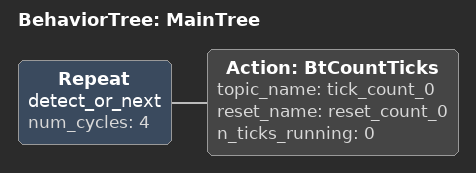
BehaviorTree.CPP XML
<!-- Test: We expect that tick_count_0 is ticked multiple times and tick_count_1 is never ticked -->
<root BTCPP_format="4" >
    <BehaviorTree ID="MainTree">
        <Repeat name="detect_or_next" num_cycles="4">
            <Action ID="BtCountTicks" topic_name="tick_count_0" reset_name="reset_count_0" n_ticks_running="0" />
        </Repeat>
    </BehaviorTree>
</root>
